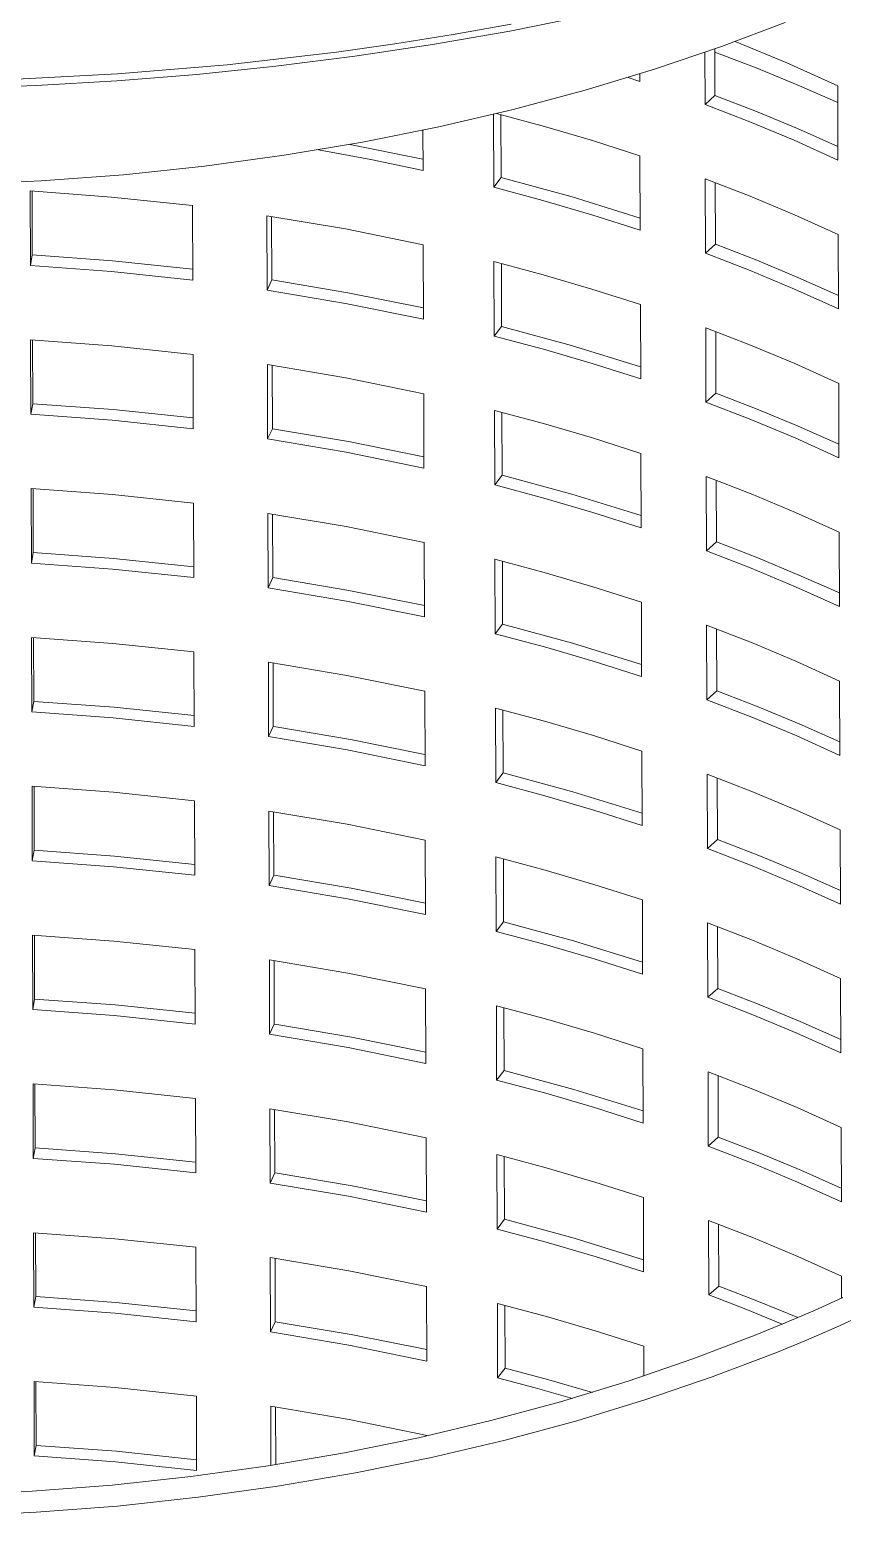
# Model space of a CAD drawing. Header units: millimetres. Extents: x 311 to 4068, y 1050 to 3803.
# Drawn here: x 3859.6 to 3948.6, y 3035.8 to 3198.6 of the extents above; entities that cross this region are included whole.
import ezdxf

# ---------------------------------------------------------------- set-up
doc = ezdxf.new("R2010")
doc.units = ezdxf.units.MM
doc.layers.add('ZANO_R', color=7, linetype='Continuous', lineweight=0)

msp = doc.modelspace()

# ---------------------------------------------------------------- linework, layer by layer
at = {"layer": 'ZANO_R'}
for p, q in [((3919.92, 3199.98), (3912.2, 3198.44)), ((3935.35, 3196.73), (3942.35, 3199.37)), ((3899.6, 3197.05), (3905.98, 3198.07)), ((3912.2, 3198.44), (3903.72, 3196.96)), ((3905.98, 3198.07), (3912.34, 3199.2)), ((3881.23, 3194.75), (3893.2, 3196.14)), ((3893.2, 3196.14), (3899.6, 3197.05)), ((3903.72, 3196.96), (3895.21, 3195.67)), ((3928.04, 3194.25), (3935.35, 3196.73)), ((3933.54, 3196.09), (3933.56, 3190.4)), ((3934.63, 3196.47), (3934.64, 3191.38)), ((3939.16, 3194.41), (3934.63, 3196.14)), ((3942.52, 3194.95), (3936.86, 3197.28)), ((3869.23, 3193.74), (3881.23, 3194.75)), ((3886.57, 3194.58), (3877.9, 3193.68)), ((3895.21, 3195.67), (3886.57, 3194.58)), ((3948.09, 3192.45), (3942.52, 3194.95)), ((3855.98, 3193.06), (3869.23, 3193.74)), ((3869.14, 3192.98), (3860.37, 3192.48)), ((3877.9, 3193.68), (3869.14, 3192.98)), ((3920.44, 3191.95), (3928.04, 3194.25)), ((3925.15, 3193.34), (3926.41, 3192.92)), ((3926.41, 3192.92), (3926.41, 3193.73)), ((3943.65, 3192.56), (3939.16, 3194.41)), ((3860.37, 3192.48), (3851.55, 3192.17)), ((3912.56, 3189.85), (3920.44, 3191.95)), ((3934.64, 3191.38), (3933.56, 3190.4)), ((3934.64, 3191.38), (3939.18, 3189.63)), ((3948.1, 3190.61), (3943.65, 3192.56)), ((3948.12, 3184.3), (3948.09, 3192.45)), ((3904.42, 3187.95), (3912.56, 3189.85)), ((3933.56, 3190.4), (3938.46, 3188.5)), ((3939.18, 3189.63), (3943.67, 3187.76)), ((3896.06, 3186.27), (3904.42, 3187.95)), ((3910.4, 3189.32), (3910.43, 3181.33)), ((3916, 3187.98), (3910.72, 3189.39)), ((3911.22, 3189.27), (3911.24, 3182.39)), ((3921.24, 3186.44), (3916, 3187.98)), ((3938.46, 3188.5), (3943.32, 3186.47)), ((3902.69, 3183.17), (3902.67, 3187.58)), ((3926.44, 3184.78), (3921.24, 3186.44)), ((3943.32, 3186.47), (3948.12, 3184.3)), ((3943.67, 3187.76), (3948.11, 3185.79)), ((3878.75, 3183.64), (3887.49, 3184.83)), ((3887.49, 3184.83), (3896.06, 3186.27)), ((3891.24, 3185.43), (3896.97, 3184.36)), ((3894.68, 3186.02), (3902.68, 3184.41)), ((3926.46, 3176.63), (3926.44, 3184.78)), ((3869.87, 3182.7), (3878.75, 3183.64)), ((3896.97, 3184.36), (3902.69, 3183.17)), ((3851.82, 3181.61), (3860.88, 3182.02)), ((3860.88, 3182.02), (3869.87, 3182.7)), ((3911.24, 3182.39), (3910.43, 3181.33)), ((3911.24, 3182.39), (3911.5, 3182.32)), ((3919.02, 3180.27), (3911.5, 3182.32)), ((3938.49, 3180.35), (3933.58, 3182.25)), ((3933.58, 3182.25), (3933.61, 3174.1)), ((3934.67, 3181.84), (3934.7, 3175.08)), ((3868.57, 3180.26), (3859.67, 3180.92)), ((3859.67, 3180.92), (3859.69, 3172.77)), ((3859.88, 3180.91), (3859.9, 3173.92)), ((3877.44, 3179.32), (3868.57, 3180.26)), ((3910.43, 3181.33), (3915.81, 3179.89)), ((3915.81, 3179.89), (3921.16, 3178.32)), ((3926.46, 3177.96), (3919.02, 3180.27)), ((3943.35, 3178.32), (3938.49, 3180.35)), ((3877.47, 3171.17), (3877.44, 3179.32)), ((3894.18, 3176.76), (3885.59, 3178.21)), ((3885.59, 3178.21), (3885.62, 3170.06)), ((3921.16, 3178.32), (3926.46, 3176.63)), ((3948.14, 3176.15), (3943.35, 3178.32)), ((3886.11, 3178.13), (3886.13, 3171.18)), ((3902.71, 3175.02), (3894.18, 3176.76)), ((3902.74, 3166.87), (3902.71, 3175.02)), ((3934.7, 3175.08), (3933.61, 3174.1)), ((3934.7, 3175.08), (3939.23, 3173.33)), ((3948.17, 3168), (3948.14, 3176.15)), ((3859.9, 3173.92), (3859.69, 3172.77)), ((3859.9, 3173.92), (3868.7, 3173.28)), ((3868.7, 3173.28), (3877.47, 3172.36)), ((3933.61, 3174.1), (3938.52, 3172.2)), ((3939.23, 3173.33), (3943.72, 3171.46)), ((3859.69, 3172.77), (3868.59, 3172.11)), ((3868.59, 3172.11), (3877.47, 3171.17)), ((3915.84, 3171.74), (3910.45, 3173.18)), ((3910.45, 3173.18), (3910.48, 3165.03)), ((3911.27, 3172.97), (3911.29, 3166.09)), ((3921.18, 3170.17), (3915.84, 3171.74)), ((3938.52, 3172.2), (3943.37, 3170.17)), ((3886.13, 3171.18), (3885.62, 3170.06)), ((3885.62, 3170.06), (3894.2, 3168.61)), ((3886.13, 3171.18), (3894.46, 3169.78)), ((3926.49, 3168.48), (3921.18, 3170.17)), ((3943.37, 3170.17), (3948.17, 3168)), ((3943.72, 3171.46), (3948.17, 3169.49)), ((3894.2, 3168.61), (3902.74, 3166.87)), ((3894.46, 3169.78), (3902.73, 3168.11)), ((3926.52, 3160.33), (3926.49, 3168.48)), ((3911.29, 3166.09), (3910.48, 3165.03)), ((3911.29, 3166.09), (3918.94, 3164)), ((3938.54, 3164.05), (3933.64, 3165.95)), ((3933.64, 3165.95), (3933.66, 3157.8)), ((3934.73, 3165.54), (3934.75, 3158.78)), ((3868.62, 3163.96), (3859.72, 3164.62)), ((3859.72, 3164.62), (3859.75, 3156.47)), ((3859.93, 3164.61), (3859.95, 3157.62)), ((3877.5, 3163.02), (3868.62, 3163.96)), ((3910.48, 3165.03), (3915.86, 3163.59)), ((3915.86, 3163.59), (3921.21, 3162.02)), ((3918.94, 3164), (3926.51, 3161.66)), ((3943.4, 3162.02), (3938.54, 3164.05)), ((3877.52, 3154.87), (3877.5, 3163.02)), ((3894.23, 3160.46), (3885.65, 3161.91)), ((3885.65, 3161.91), (3885.67, 3153.76)), ((3921.21, 3162.02), (3926.52, 3160.33)), ((3948.2, 3159.85), (3943.4, 3162.02)), ((3886.16, 3161.83), (3886.19, 3154.88)), ((3902.76, 3158.72), (3894.23, 3160.46)), ((3902.79, 3150.57), (3902.76, 3158.72)), ((3934.75, 3158.78), (3933.66, 3157.8)), ((3934.75, 3158.78), (3939.28, 3157.03)), ((3948.22, 3151.7), (3948.2, 3159.85)), ((3859.95, 3157.62), (3859.75, 3156.47)), ((3859.95, 3157.62), (3868.75, 3156.98)), ((3868.75, 3156.98), (3877.52, 3156.06)), ((3933.66, 3157.8), (3938.57, 3155.9)), ((3939.28, 3157.03), (3943.77, 3155.16)), ((3859.75, 3156.47), (3868.65, 3155.81)), ((3868.65, 3155.81), (3877.52, 3154.87)), ((3915.89, 3155.44), (3910.51, 3156.88)), ((3910.51, 3156.88), (3910.53, 3148.73)), ((3911.32, 3156.67), (3911.34, 3149.79)), ((3921.24, 3153.87), (3915.89, 3155.44)), ((3938.57, 3155.9), (3943.42, 3153.87)), ((3886.19, 3154.88), (3885.67, 3153.76)), ((3885.67, 3153.76), (3894.26, 3152.31)), ((3886.19, 3154.88), (3894.51, 3153.48)), ((3926.54, 3152.18), (3921.24, 3153.87)), ((3943.42, 3153.87), (3948.22, 3151.7)), ((3943.77, 3155.16), (3948.22, 3153.19)), ((3894.26, 3152.31), (3902.79, 3150.57)), ((3894.51, 3153.48), (3902.79, 3151.81)), ((3926.57, 3144.03), (3926.54, 3152.18)), ((3911.34, 3149.79), (3910.53, 3148.73)), ((3911.34, 3149.79), (3918.99, 3147.71)), ((3938.6, 3147.75), (3933.69, 3149.65)), ((3933.69, 3149.65), (3933.71, 3141.5)), ((3934.78, 3149.24), (3934.8, 3142.48)), ((3868.67, 3147.66), (3859.77, 3148.32)), ((3859.77, 3148.32), (3859.8, 3140.17)), ((3859.98, 3148.31), (3860, 3141.32)), ((3877.55, 3146.72), (3868.67, 3147.66)), ((3910.53, 3148.73), (3915.92, 3147.29)), ((3915.92, 3147.29), (3921.26, 3145.72)), ((3918.99, 3147.71), (3926.57, 3145.36)), ((3943.45, 3145.72), (3938.6, 3147.75)), ((3877.58, 3138.58), (3877.55, 3146.72)), ((3894.28, 3144.16), (3885.7, 3145.61)), ((3885.7, 3145.61), (3885.72, 3137.46)), ((3921.26, 3145.72), (3926.57, 3144.03)), ((3948.25, 3143.55), (3943.45, 3145.72)), ((3886.22, 3145.53), (3886.24, 3138.58)), ((3902.82, 3142.42), (3894.28, 3144.16)), ((3902.84, 3134.27), (3902.82, 3142.42)), ((3934.8, 3142.48), (3933.71, 3141.5)), ((3934.8, 3142.48), (3939.34, 3140.73)), ((3948.28, 3135.4), (3948.25, 3143.55)), ((3860, 3141.32), (3859.8, 3140.17)), ((3860, 3141.32), (3868.8, 3140.68)), ((3933.71, 3141.5), (3938.62, 3139.6)), ((3939.34, 3140.73), (3943.83, 3138.86)), ((3859.8, 3140.17), (3868.7, 3139.51)), ((3868.7, 3139.51), (3877.58, 3138.58)), ((3868.8, 3140.68), (3877.57, 3139.76)), ((3915.94, 3139.14), (3910.56, 3140.58)), ((3910.56, 3140.58), (3910.58, 3132.43)), ((3911.37, 3140.37), (3911.4, 3133.49)), ((3921.29, 3137.57), (3915.94, 3139.14)), ((3938.62, 3139.6), (3943.48, 3137.57)), ((3886.24, 3138.58), (3885.72, 3137.46)), ((3885.72, 3137.46), (3894.31, 3136.01)), ((3886.24, 3138.58), (3894.56, 3137.18)), ((3926.6, 3135.88), (3921.29, 3137.57)), ((3943.48, 3137.57), (3948.28, 3135.4)), ((3943.83, 3138.86), (3948.27, 3136.89)), ((3894.31, 3136.01), (3902.84, 3134.27)), ((3894.56, 3137.18), (3902.84, 3135.51)), ((3926.62, 3127.73), (3926.6, 3135.88)), ((3911.4, 3133.49), (3910.58, 3132.43)), ((3911.4, 3133.49), (3919.04, 3131.41)), ((3938.65, 3131.45), (3933.74, 3133.35)), ((3933.74, 3133.35), (3933.77, 3125.2)), ((3934.83, 3132.94), (3934.85, 3126.18)), ((3868.73, 3131.36), (3859.82, 3132.02)), ((3859.82, 3132.02), (3859.85, 3123.87)), ((3860.04, 3132.01), (3860.06, 3125.02)), ((3877.6, 3130.43), (3868.73, 3131.36)), ((3910.58, 3132.43), (3915.97, 3130.99)), ((3915.97, 3130.99), (3921.31, 3129.42)), ((3919.04, 3131.41), (3926.62, 3129.07)), ((3943.5, 3129.42), (3938.65, 3131.45)), ((3877.63, 3122.28), (3877.6, 3130.43)), ((3885.75, 3129.31), (3885.78, 3121.16)), ((3894.34, 3127.86), (3885.75, 3129.31)), ((3921.31, 3129.42), (3926.62, 3127.73)), ((3948.3, 3127.25), (3943.5, 3129.42)), ((3886.27, 3129.23), (3886.29, 3122.28)), ((3902.87, 3126.12), (3894.34, 3127.86)), ((3902.9, 3117.97), (3902.87, 3126.12)), ((3934.85, 3126.18), (3933.77, 3125.2)), ((3934.85, 3126.18), (3939.39, 3124.43)), ((3948.33, 3119.1), (3948.3, 3127.25)), ((3860.06, 3125.02), (3859.85, 3123.87)), ((3860.06, 3125.02), (3868.85, 3124.38)), ((3933.77, 3125.2), (3938.67, 3123.3)), ((3939.39, 3124.43), (3943.88, 3122.57)), ((3859.85, 3123.87), (3868.75, 3123.21)), ((3868.75, 3123.21), (3877.63, 3122.28)), ((3868.85, 3124.38), (3877.63, 3123.46)), ((3915.99, 3122.84), (3910.61, 3124.28)), ((3910.61, 3124.28), (3910.64, 3116.13)), ((3911.43, 3124.07), (3911.45, 3117.19)), ((3921.34, 3121.27), (3915.99, 3122.84)), ((3938.67, 3123.3), (3943.53, 3121.27)), ((3886.29, 3122.28), (3885.78, 3121.16)), ((3885.78, 3121.16), (3894.36, 3119.71)), ((3886.29, 3122.28), (3886.57, 3122.24)), ((3894.75, 3120.85), (3886.57, 3122.24)), ((3926.65, 3119.58), (3921.34, 3121.27)), ((3943.53, 3121.27), (3948.33, 3119.1)), ((3943.88, 3122.57), (3948.32, 3120.59)), ((3894.36, 3119.71), (3902.9, 3117.97)), ((3902.89, 3119.21), (3894.75, 3120.85)), ((3926.67, 3111.43), (3926.65, 3119.58)), ((3911.45, 3117.19), (3910.64, 3116.13)), ((3911.45, 3117.19), (3919.1, 3115.11)), ((3938.7, 3115.15), (3933.79, 3117.06)), ((3933.79, 3117.06), (3933.82, 3108.91)), ((3934.88, 3116.64), (3934.91, 3109.88)), ((3868.78, 3115.06), (3859.88, 3115.72)), ((3859.88, 3115.72), (3859.9, 3107.57)), ((3860.09, 3115.71), (3860.11, 3108.72)), ((3877.66, 3114.13), (3868.78, 3115.06)), ((3910.64, 3116.13), (3916.02, 3114.69)), ((3916.02, 3114.69), (3921.37, 3113.12)), ((3919.1, 3115.11), (3926.67, 3112.77)), ((3943.56, 3113.12), (3938.7, 3115.15)), ((3877.68, 3105.98), (3877.66, 3114.13)), ((3921.37, 3113.12), (3926.67, 3111.43)), ((3948.35, 3110.95), (3943.56, 3113.12)), ((3885.8, 3113.01), (3885.83, 3104.86)), ((3894.39, 3111.56), (3885.8, 3113.01)), ((3886.32, 3112.93), (3886.35, 3105.98)), ((3902.92, 3109.82), (3894.39, 3111.56)), ((3902.95, 3101.67), (3902.92, 3109.82)), ((3934.91, 3109.88), (3933.82, 3108.91)), ((3934.91, 3109.88), (3939.44, 3108.13)), ((3948.38, 3102.8), (3948.35, 3110.95)), ((3860.11, 3108.72), (3859.9, 3107.57)), ((3860.11, 3108.72), (3868.91, 3108.08)), ((3933.82, 3108.91), (3938.73, 3107)), ((3939.44, 3108.13), (3943.93, 3106.27)), ((3859.9, 3107.57), (3868.81, 3106.91)), ((3868.81, 3106.91), (3877.68, 3105.98)), ((3868.91, 3108.08), (3877.68, 3107.16)), ((3916.05, 3106.54), (3910.66, 3107.98)), ((3910.66, 3107.98), (3910.69, 3099.83)), ((3911.48, 3107.77), (3911.5, 3100.89)), ((3921.39, 3104.97), (3916.05, 3106.54)), ((3938.73, 3107), (3943.58, 3104.97)), ((3886.35, 3105.98), (3885.83, 3104.86)), ((3886.35, 3105.98), (3886.62, 3105.94)), ((3894.81, 3104.55), (3886.62, 3105.94)), ((3926.7, 3103.28), (3921.39, 3104.97)), ((3943.58, 3104.97), (3948.38, 3102.8)), ((3943.93, 3106.27), (3948.38, 3104.29)), ((3885.83, 3104.86), (3894.42, 3103.41)), ((3894.42, 3103.41), (3902.95, 3101.67)), ((3902.94, 3102.91), (3894.81, 3104.55)), ((3926.73, 3095.13), (3926.7, 3103.28)), ((3911.5, 3100.89), (3910.69, 3099.83)), ((3911.5, 3100.89), (3919.15, 3098.81)), ((3938.75, 3098.85), (3933.85, 3100.76)), ((3933.85, 3100.76), (3933.87, 3092.61)), ((3934.94, 3100.34), (3934.96, 3093.58)), ((3868.83, 3098.76), (3859.93, 3099.42)), ((3859.93, 3099.42), (3859.96, 3091.27)), ((3860.14, 3099.41), (3860.16, 3092.42)), ((3877.71, 3097.83), (3868.83, 3098.76)), ((3910.69, 3099.83), (3916.07, 3098.39)), ((3916.07, 3098.39), (3921.42, 3096.82)), ((3919.15, 3098.81), (3926.72, 3096.47)), ((3943.61, 3096.82), (3938.75, 3098.85)), ((3877.73, 3089.68), (3877.71, 3097.83)), ((3921.42, 3096.82), (3926.73, 3095.13)), ((3948.41, 3094.66), (3943.61, 3096.82)), ((3885.86, 3096.71), (3885.88, 3088.56)), ((3894.44, 3095.26), (3885.86, 3096.71)), ((3886.38, 3096.63), (3886.4, 3089.68)), ((3902.97, 3093.52), (3894.44, 3095.26)), ((3903, 3085.37), (3902.97, 3093.52)), ((3934.96, 3093.58), (3933.87, 3092.61)), ((3934.96, 3093.58), (3939.49, 3091.83)), ((3948.43, 3086.51), (3948.41, 3094.66)), ((3860.16, 3092.42), (3859.96, 3091.27)), ((3860.16, 3092.42), (3868.96, 3091.78)), ((3933.87, 3092.61), (3938.78, 3090.7)), ((3859.96, 3091.27), (3868.86, 3090.61)), ((3868.86, 3090.61), (3877.73, 3089.68)), ((3868.96, 3091.78), (3877.73, 3090.86)), ((3916.1, 3090.24), (3910.72, 3091.68)), ((3910.72, 3091.68), (3910.74, 3083.53)), ((3911.53, 3091.47), (3911.55, 3084.59)), ((3921.45, 3088.67), (3916.1, 3090.24)), ((3938.78, 3090.7), (3943.63, 3088.67)), ((3939.49, 3091.83), (3943.98, 3089.97)), ((3886.4, 3089.68), (3885.88, 3088.56)), ((3886.4, 3089.68), (3886.67, 3089.64)), ((3894.86, 3088.25), (3886.67, 3089.64)), ((3926.75, 3086.98), (3921.45, 3088.67)), ((3943.63, 3088.67), (3948.43, 3086.51)), ((3943.98, 3089.97), (3948.43, 3087.99)), ((3885.88, 3088.56), (3894.47, 3087.11)), ((3894.47, 3087.11), (3903, 3085.37)), ((3903, 3086.61), (3894.86, 3088.25)), ((3926.78, 3078.83), (3926.75, 3086.98)), ((3911.55, 3084.59), (3910.74, 3083.53)), ((3911.55, 3084.59), (3919.2, 3082.51)), ((3938.81, 3082.55), (3933.9, 3084.46)), ((3933.9, 3084.46), (3933.92, 3076.31)), ((3934.99, 3084.05), (3935.01, 3077.28)), ((3868.88, 3082.46), (3859.98, 3083.12)), ((3859.98, 3083.12), (3860.01, 3074.97)), ((3860.19, 3083.11), (3860.22, 3076.13)), ((3877.76, 3081.53), (3868.88, 3082.46)), ((3910.74, 3083.53), (3916.13, 3082.09)), ((3916.13, 3082.09), (3921.47, 3080.52)), ((3919.2, 3082.51), (3926.78, 3080.17)), ((3943.66, 3080.52), (3938.81, 3082.55)), ((3877.79, 3073.38), (3877.76, 3081.53)), ((3921.47, 3080.52), (3926.78, 3078.83)), ((3948.46, 3078.36), (3943.66, 3080.52)), ((3885.91, 3080.41), (3885.93, 3072.26)), ((3894.49, 3078.96), (3885.91, 3080.41)), ((3886.43, 3080.33), (3886.45, 3073.38)), ((3903.03, 3077.22), (3894.49, 3078.96)), ((3903.05, 3069.07), (3903.03, 3077.22)), ((3935.01, 3077.28), (3933.92, 3076.31)), ((3935.01, 3077.28), (3939.55, 3075.53)), ((3948.49, 3070.21), (3948.46, 3078.36)), ((3860.22, 3076.13), (3860.01, 3074.97)), ((3860.22, 3076.13), (3869.01, 3075.48)), ((3933.92, 3076.31), (3938.83, 3074.4)), ((3860.01, 3074.97), (3868.91, 3074.32)), ((3868.91, 3074.32), (3877.79, 3073.38)), ((3869.01, 3075.48), (3877.78, 3074.56)), ((3916.15, 3073.94), (3910.77, 3075.38)), ((3910.77, 3075.38), (3910.8, 3067.23)), ((3911.58, 3075.17), (3911.61, 3068.29)), ((3921.5, 3072.37), (3916.15, 3073.94)), ((3938.83, 3074.4), (3943.69, 3072.37)), ((3939.55, 3075.53), (3944.04, 3073.67)), ((3886.45, 3073.38), (3885.93, 3072.26)), ((3886.45, 3073.38), (3886.73, 3073.34)), ((3894.91, 3071.96), (3886.73, 3073.34)), ((3926.81, 3070.68), (3921.5, 3072.37)), ((3943.69, 3072.37), (3948.49, 3070.21)), ((3944.04, 3073.67), (3948.48, 3071.7)), ((3885.93, 3072.26), (3894.52, 3070.81)), ((3894.52, 3070.81), (3903.05, 3069.07)), ((3903.05, 3070.32), (3894.91, 3071.96)), ((3926.83, 3062.53), (3926.81, 3070.68)), ((3911.61, 3068.29), (3910.8, 3067.23)), ((3911.61, 3068.29), (3919.25, 3066.21)), ((3938.86, 3066.25), (3933.95, 3068.16)), ((3933.95, 3068.16), (3933.98, 3060.01)), ((3935.04, 3067.75), (3935.06, 3060.98)), ((3860.04, 3066.82), (3860.06, 3058.67)), ((3868.94, 3066.17), (3860.04, 3066.82)), ((3860.25, 3066.81), (3860.27, 3059.83)), ((3877.81, 3065.23), (3868.94, 3066.17)), ((3910.8, 3067.23), (3916.18, 3065.79)), ((3919.25, 3066.21), (3926.83, 3063.87)), ((3943.71, 3064.22), (3938.86, 3066.25)), ((3877.84, 3057.08), (3877.81, 3065.23)), ((3916.18, 3065.79), (3921.53, 3064.23)), ((3921.53, 3064.23), (3926.83, 3062.53)), ((3948.51, 3062.06), (3943.71, 3064.22)), ((3894.55, 3062.66), (3885.96, 3064.11)), ((3885.96, 3064.11), (3885.99, 3055.96)), ((3886.48, 3064.03), (3886.5, 3057.08)), ((3903.08, 3060.92), (3894.55, 3062.66)), ((3903.11, 3052.77), (3903.08, 3060.92)), ((3935.06, 3060.98), (3933.98, 3060.01)), ((3935.06, 3060.98), (3939.41, 3059.3)), ((3948.52, 3059.67), (3948.51, 3062.06)), ((3860.27, 3059.83), (3860.06, 3058.67)), ((3860.27, 3059.83), (3869.06, 3059.18)), ((3933.98, 3060.01), (3938.02, 3058.45)), ((3939.41, 3059.3), (3943.72, 3057.53)), ((3948.66, 3059.73), (3945.53, 3058.32)), ((3860.06, 3058.67), (3868.96, 3058.02)), ((3868.96, 3058.02), (3877.84, 3057.08)), ((3869.06, 3059.18), (3877.84, 3058.26)), ((3916.2, 3057.64), (3910.82, 3059.08)), ((3910.82, 3059.08), (3910.85, 3050.93)), ((3911.64, 3058.87), (3911.66, 3051.99)), ((3938.02, 3058.45), (3942.02, 3056.81)), ((3945.53, 3058.32), (3942.33, 3056.94)), ((3951.15, 3057.93), (3947.95, 3056.48)), ((3886.5, 3057.08), (3885.99, 3055.96)), ((3886.5, 3057.08), (3894.83, 3055.68)), ((3921.55, 3056.08), (3916.2, 3057.64)), ((3926.86, 3054.38), (3921.55, 3056.08)), ((3942.33, 3056.94), (3939.04, 3055.59)), ((3947.95, 3056.48), (3944.67, 3055.06)), ((3885.99, 3055.96), (3894.57, 3054.51)), ((3894.57, 3054.51), (3903.11, 3052.77)), ((3894.83, 3055.68), (3903.1, 3054.02)), ((3939.04, 3055.59), (3932.24, 3053)), ((3944.67, 3055.06), (3941.31, 3053.68)), ((3932.24, 3053), (3925.14, 3050.56)), ((3926.87, 3051.13), (3926.86, 3054.38)), ((3941.31, 3053.68), (3934.35, 3051.03)), ((3911.66, 3051.99), (3910.85, 3050.93)), ((3911.66, 3051.99), (3916.46, 3050.72)), ((3860.09, 3050.52), (3860.11, 3042.37)), ((3868.99, 3049.87), (3860.09, 3050.52)), ((3860.3, 3050.51), (3860.32, 3043.53)), ((3877.87, 3048.93), (3868.99, 3049.87)), ((3910.85, 3050.93), (3914.96, 3049.84)), ((3914.96, 3049.84), (3919.05, 3048.68)), ((3916.46, 3050.72), (3921.24, 3049.34)), ((3925.14, 3050.56), (3917.75, 3048.31)), ((3934.35, 3051.03), (3927.08, 3048.54)), ((3877.89, 3040.78), (3877.87, 3048.93)), ((3917.75, 3048.31), (3910.09, 3046.24)), ((3927.08, 3048.54), (3919.52, 3046.23)), ((3894.6, 3046.36), (3886.01, 3047.81)), ((3886.01, 3047.81), (3886.03, 3041.34)), ((3886.53, 3047.73), (3886.55, 3041.42)), ((3903.13, 3044.62), (3894.6, 3046.36)), ((3910.09, 3046.24), (3902.19, 3044.37)), ((3919.52, 3046.23), (3911.68, 3044.11)), ((3860.32, 3043.53), (3860.11, 3042.37)), ((3860.32, 3043.53), (3869.12, 3042.88)), ((3902.19, 3044.37), (3894.07, 3042.72)), ((3903.13, 3044.58), (3903.13, 3044.62)), ((3911.68, 3044.11), (3903.6, 3042.2)), ((3860.11, 3042.37), (3869.02, 3041.72)), ((3869.02, 3041.72), (3877.89, 3040.78)), ((3869.12, 3042.88), (3877.89, 3041.96)), ((3894.07, 3042.72), (3885.74, 3041.3)), ((3903.6, 3042.2), (3895.28, 3040.51)), ((3877.25, 3040.11), (3868.63, 3039.18)), ((3885.74, 3041.3), (3877.25, 3040.11)), ((3895.28, 3040.51), (3886.76, 3039.06)), ((3859.89, 3038.5), (3851.09, 3038.08)), ((3868.63, 3039.18), (3859.89, 3038.5)), ((3886.76, 3039.06), (3878.07, 3037.85)), ((3869.24, 3036.89), (3860.31, 3036.2)), ((3878.07, 3037.85), (3869.24, 3036.89)), ((3860.31, 3036.2), (3851.3, 3035.77))]:
    msp.add_line(p, q, dxfattribs=at)

doc.saveas('drawing.dxf')
